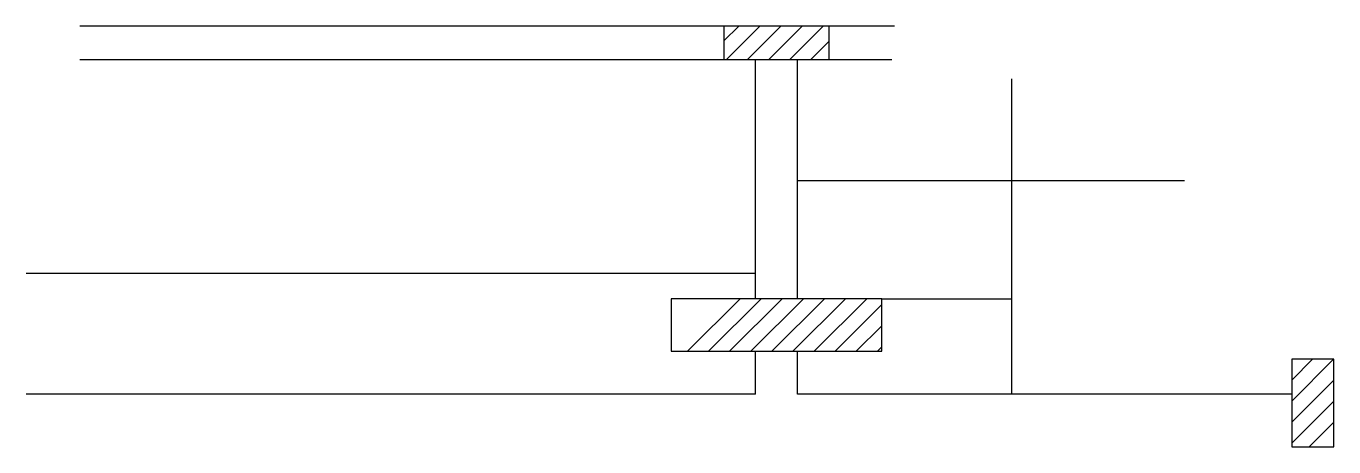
# Model space of a CAD drawing. Header units: metres. Extents: x 5669 to 6414, y 2682 to 2922.
import ezdxf

# ---------------------------------------------------------------- set-up
doc = ezdxf.new("R2010")
doc.units = ezdxf.units.M
for name, color, linetype in [('3', 7, 'Continuous'), ('7', 7, 'Continuous'), ('Painéis', 7, 'Continuous')]:
    doc.layers.add(name, color=color, linetype=linetype)

msp = doc.modelspace()

# ---------------------------------------------------------------- linework, layer by layer
at = {"layer": '3', "color": 7, "lineweight": 25}
for p, q in [((6066.92, 2913.35), (6075.39, 2921.82)), ((6068.41, 2902.82), (6087.41, 2921.82)), ((6080.43, 2902.82), (6099.43, 2921.82)), ((6092.46, 2902.82), (6111.46, 2921.82)), ((6104.48, 2902.82), (6123.48, 2921.82)), ((6116.5, 2902.82), (6126.92, 2913.25)), ((6084.92, 2766.32), (6084.92, 2902.82)), ((6108.92, 2766.32), (6108.92, 2902.82)), ((6046.16, 2736.32), (6076.16, 2766.32)), ((6058.18, 2736.32), (6088.18, 2766.32)), ((6070.21, 2736.32), (6100.21, 2766.32)), ((6082.23, 2736.32), (6112.23, 2766.32)), ((6094.25, 2736.32), (6124.25, 2766.32)), ((6106.27, 2736.32), (6136.27, 2766.32)), ((6118.29, 2736.32), (6148.29, 2766.32)), ((6130.31, 2736.32), (6156.92, 2762.94)), ((6142.33, 2736.32), (6156.92, 2750.91)), ((6084.92, 2711.82), (6084.92, 2736.32)), ((6108.92, 2711.82), (6108.92, 2736.32)), ((6154.35, 2736.32), (6156.92, 2738.89)), ((6390.42, 2707.94), (6414.31, 2731.82)), ((6390.42, 2719.96), (6402.29, 2731.82)), ((6390.42, 2695.91), (6414.42, 2719.91)), ((6390.42, 2683.89), (6414.42, 2707.89)), ((6400.37, 2681.82), (6414.42, 2695.87))]:
    msp.add_line(p, q, dxfattribs=at)
for points in [[(6066.92, 2921.82), (5699.92, 2921.82)], [(6164.04, 2921.82), (6126.92, 2921.82)], [(5699.92, 2902.82), (6066.92, 2902.82)], [(6126.92, 2902.82), (6162.6, 2902.82)], [(6084.92, 2711.82), (5669.42, 2711.82)], [(6390.42, 2711.82), (6108.92, 2711.82)]]:
    msp.add_lwpolyline(points, dxfattribs=at)
at = {"layer": '7', "color": 7, "lineweight": 25}
for points in [[(6066.92, 2902.82), (6126.92, 2902.82), (6126.92, 2921.82), (6066.92, 2921.82), (6066.92, 2902.82)], [(6036.92, 2736.32), (6156.92, 2736.32), (6156.92, 2766.32), (6036.92, 2766.32), (6036.92, 2736.32)], [(6390.42, 2681.82), (6414.42, 2681.82), (6414.42, 2731.82), (6390.42, 2731.82), (6390.42, 2681.82)]]:
    msp.add_lwpolyline(points, dxfattribs=at)
at = {"layer": 'Painéis', "color": 7, "lineweight": 25}
for p, q in [((6230.92, 2711.82), (6230.92, 2891.79)), ((6108.92, 2833.82), (6329.4, 2833.82)), ((5669.42, 2780.82), (6084.92, 2780.82)), ((6156.92, 2766.32), (6230.92, 2766.32))]:
    msp.add_line(p, q, dxfattribs=at)

doc.saveas('drawing.dxf')
